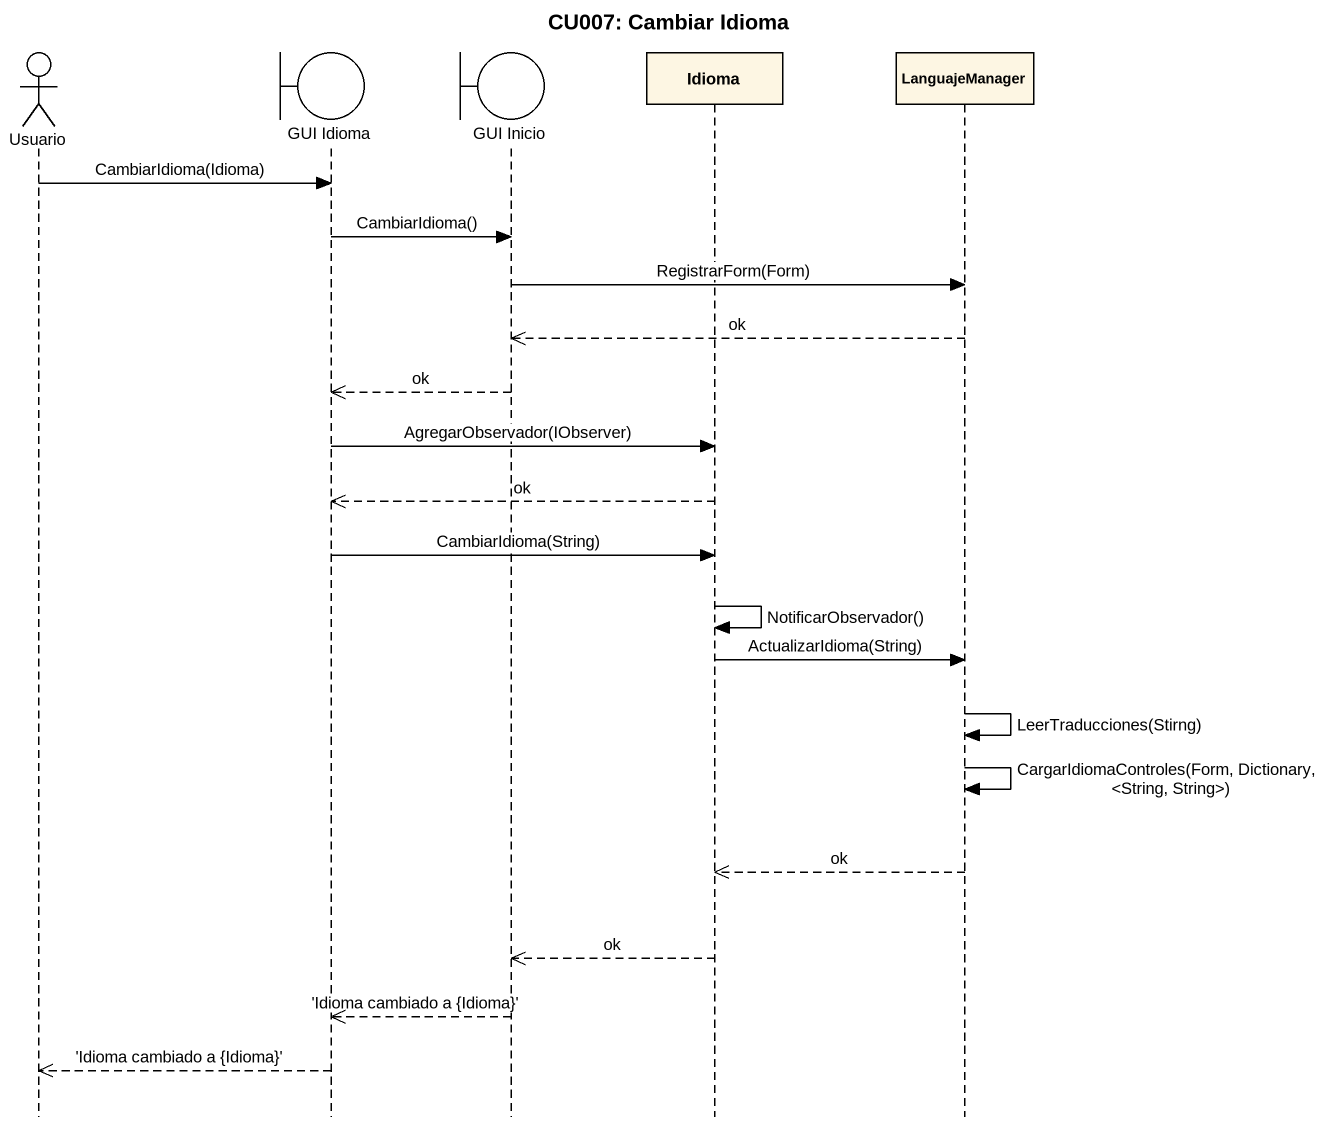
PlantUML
@startuml
title CU007: Cambiar Idioma
hide footbox
actor Usuario
boundary "GUI Idioma" as GUI_Idioma
boundary "GUI Inicio" as GUI_Inicio
participant Idioma
participant LanguajeManager

Usuario -> GUI_Idioma : CambiarIdioma(Idioma)
GUI_Idioma -> GUI_Inicio : CambiarIdioma()
GUI_Inicio -> LanguajeManager : RegistrarForm(Form)
LanguajeManager -->> GUI_Inicio : ok
GUI_Inicio -->> GUI_Idioma : ok
GUI_Idioma -> Idioma : AgregarObservador(IObserver)
Idioma -->> GUI_Idioma : ok
GUI_Idioma -> Idioma : CambiarIdioma(String)
Idioma -> Idioma : NotificarObservador()
Idioma -> LanguajeManager : ActualizarIdioma(String)
LanguajeManager -> LanguajeManager : LeerTraducciones(Stirng)
LanguajeManager -> LanguajeManager : CargarIdiomaControles(Form, Dictionary, <String, String>)
LanguajeManager -->> Idioma : ok
Idioma -->> GUI_Inicio : ok
GUI_Inicio -->> GUI_Idioma : 'Idioma cambiado a {Idioma}'
GUI_Idioma -->> Usuario : 'Idioma cambiado a {Idioma}'
@enduml
